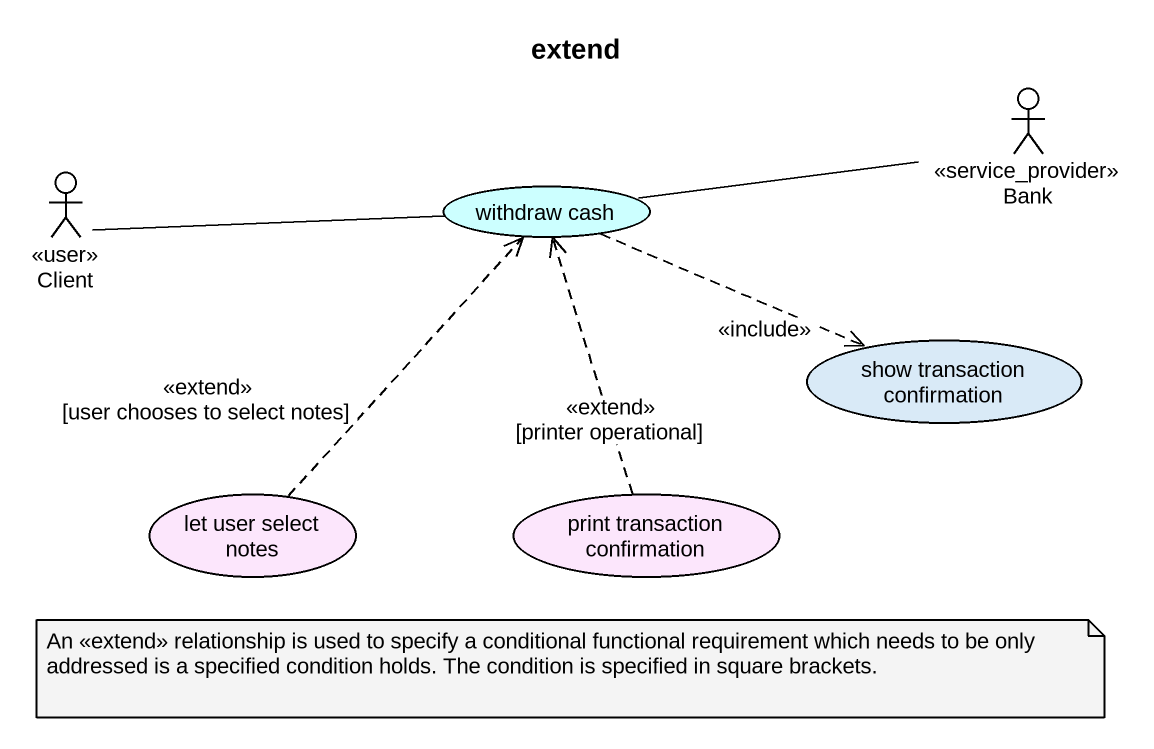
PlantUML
@startuml
title extend
actor Bank <<service_provider>>
actor Client <<user>>
usecase "withdraw cash" as withdraw_cash #CCFFFF
usecase "show transaction confirmation" as show_transaction
usecase "let user select notes" as let_user_select_notes #FCE6FC
usecase "print transaction confirmation" as print_transaction #FCE6FC
Client -right- withdraw_cash
withdraw_cash -right- Bank
withdraw_cash .right.> show_transaction : <<include>>
let_user_select_notes .up.> withdraw_cash : <<extend>> [user chooses to select notes]
print_transaction .up.> withdraw_cash : <<extend>> [printer operational]
note as N1
  An <<extend>> relationship is used to specify a conditional functional requirement which needs to be only addressed is a specified condition holds. The condition is specified in square brackets.
end note
@enduml
